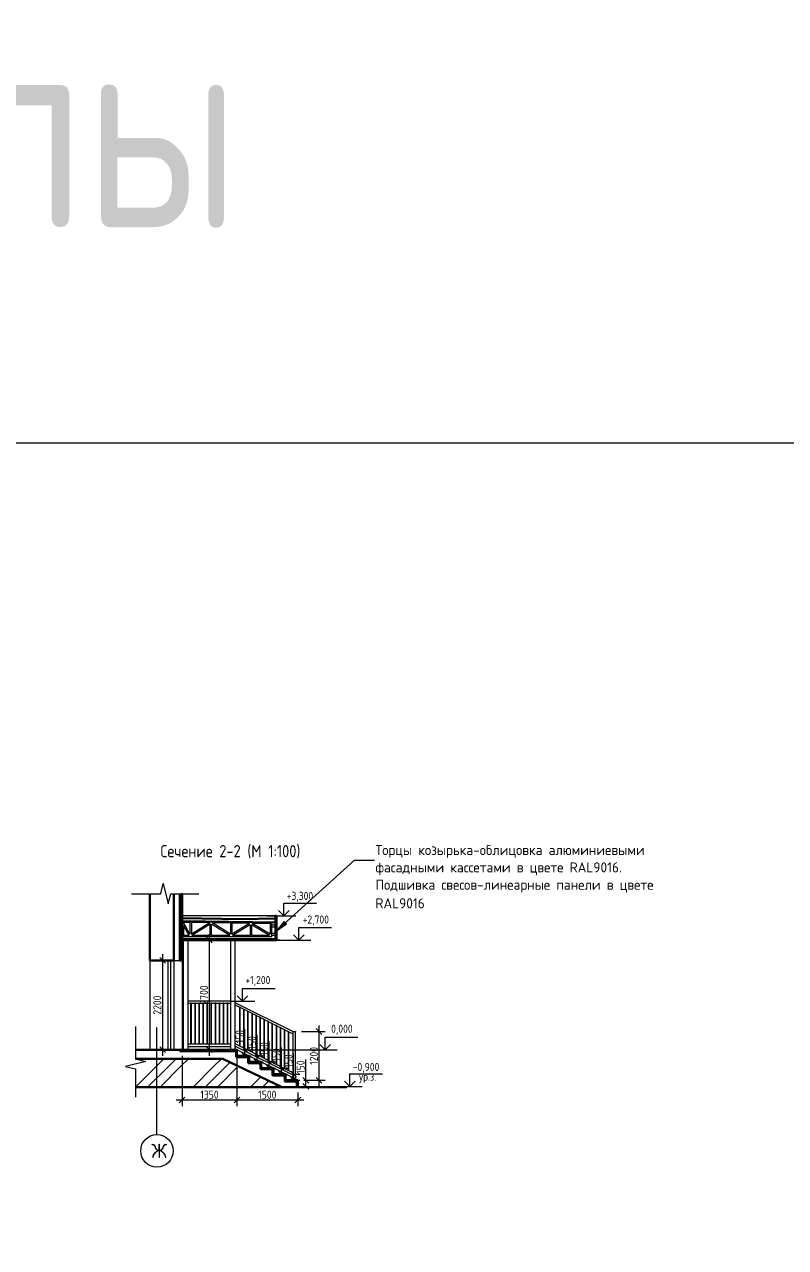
# Model space of a CAD drawing. Header units: millimetres. Extents: x 504091 to 2165846, y 135022 to 442887.
# Drawn here: x 902180 to 920926, y 311235 to 341343 of the extents above; entities that cross this region are included whole.
import ezdxf

# ---------------------------------------------------------------- set-up
doc = ezdxf.new("R2010")
doc.units = ezdxf.units.MM
doc.linetypes.add('PDF_IMPORT', pattern=[1, 0.8, -0.2])
doc.layers.get('Defpoints').update_dxf_attribs({"color": 255})
for name, color, linetype, lineweight in [('+АР_Вспомогательная', 7, 'Continuous', 9), ('Аннотация', 7, 'Continuous', 9), ('Перегородки', 6, 'Continuous', 30), ('размеры', 7, 'Continuous', 9), ('Размеры КР', 164, 'Continuous', 9), ('Стены несущие', 7, 'Continuous', 30), ('Стены отделка', 7, 'Continuous', 30), ('Узлы', 7, 'Continuous', 18)]:
    doc.layers.add(name, color=color, linetype=linetype, lineweight=lineweight)
for name, color, linetype in [('PDF _Аннотация', 7, 'Continuous'), ('PDF _Линии', 7, 'Continuous'), ('PDF _Оси', 7, 'Continuous'), ('PDF _Отметки', 7, 'Continuous'), ('PDF _Текст', 7, 'Continuous'), ('Штриховка', 252, 'Continuous')]:
    doc.layers.add(name, color=color, linetype=linetype)
doc.layers.add('PDF _Обобщенные модели', color=7, linetype='Continuous', true_color=0xb5bcbf)
doc.layers.add('PDF _Ограждение', color=7, linetype='Continuous', true_color=0x7f7f7f)
doc.layers.add('Линии', color=7, linetype='Continuous', lineweight=9, true_color=0x00a600)
doc.styles.add('GOST Common_1', font='GOST_Common.ttf', dxfattribs={"width": 0.9, "height": 250})
doc.styles.add('GOST Common_6', font='GOST_Common.ttf', dxfattribs={"width": 0.9, "height": 200})
doc.styles.add('PDF GOST Common', font='GOST_Common.ttf')
doc.styles.add('ГОСТ 2.304', font='CS_Gost2304.shx')
doc.dimstyles.new('ADSK_Основной_2_5_мм_Округление_до_10_мм', dxfattribs={"dimscale": 304.8, "dimtxt": 251.428749, "dimasz": 0.463911, "dimexe": 0.492126, "dimexo": 0.492126, "dimgap": 0.098425, "dimtad": 1, "dimdec": 0, "dimrnd": 10, "dimdsep": 46, "dimtxsty": 'GOST Common_1', "dimblk1": 'OBLIQUE', "dimblk2": 'OBLIQUE', "dimsah": 1, "dimcen": 0.09, "dimdle": 0.492126, "dimazin": 2, "dimtfac": 1, "dimtdec": 4, "dimtix": 1, "dimtmove": 0, "dimatfit": 3, "dimfxl": 0, "dimtvp": 1, "dimtolj": 1, "dimtzin": 0, "dimlwd": 20, "dimlwe": 20, "dimarcsym": 0})

# ---------------------------------------------------------------- blocks, each defined once
blk = doc.blocks.new('_Oblique')
at = {"color": 0, "linetype": 'ByBlock', "lineweight": -2}
blk.add_line((-0.5, -0.5), (0.5, 0.5), dxfattribs=at)
blk = doc.blocks.new('*D1069')
at = {"layer": 'Defpoints', "color": 0, "lineweight": 20, "transparency": 16777216}
for p in [(905679, 318303), (905582, 316103), (905679, 316103)]:
    blk.add_point(p, dxfattribs=at)
at = {"layer": 'размеры', "color": 0, "transparency": 16777216}
for p, q in [((905529, 318303), (905432, 318303)), ((905582, 318453), (905582, 315953)), ((905529, 316103), (905432, 316103))]:
    blk.add_line(p, q, dxfattribs=at)
at = {"layer": 'размеры', "color": 0, "transparency": 16777216, "xscale": 141.4, "yscale": 141.4, "zscale": 141.4}
for p, rotation in [((905582, 318303), 90), ((905582, 316103), 270)]:
    blk.add_blockref('_Oblique', p, dxfattribs=dict(at, rotation=rotation))
at = {"layer": 'размеры', "color": 0, "lineweight": 20, "transparency": 16777216, "insert": (905452, 317203), "char_height": 200, "attachment_point": 5, "rotation": 90, "style": 'GOST Common_6'}
blk.add_mtext('\\A1;2200', dxfattribs=at)
blk = doc.blocks.new('*D1070')
at = {"layer": 'Defpoints', "color": 0, "lineweight": 20, "transparency": 16777216}
for p in [(906838, 318803), (906731, 316103), (906804, 316103)]:
    blk.add_point(p, dxfattribs=at)
at = {"layer": 'размеры', "color": 0, "transparency": 16777216}
for p, q in [((906731, 318953), (906731, 315953)), ((906688, 318803), (906581, 318803)), ((906654, 316103), (906581, 316103))]:
    blk.add_line(p, q, dxfattribs=at)
at = {"layer": 'размеры', "color": 0, "transparency": 16777216, "xscale": 141.4, "yscale": 141.4, "zscale": 141.4}
for p, rotation in [((906731, 318803), 90), ((906731, 316103), 270)]:
    blk.add_blockref('_Oblique', p, dxfattribs=dict(at, rotation=rotation))
at = {"layer": 'размеры', "color": 0, "lineweight": 20, "transparency": 16777216, "insert": (906601, 317453), "char_height": 200, "attachment_point": 5, "rotation": 90, "style": 'GOST Common_6'}
blk.add_mtext('\\A1;2700', dxfattribs=at)
blk = doc.blocks.new('*D1071')
at = {"layer": 'Defpoints', "color": 0, "lineweight": 20, "transparency": 16777216}
for p in [(908857, 316553), (909438, 316553), (908913, 315353)]:
    blk.add_point(p, dxfattribs=at)
at = {"layer": 'размеры', "color": 0, "transparency": 16777216}
for p, q in [((909007, 316553), (909588, 316553)), ((909438, 315203), (909438, 316703)), ((909063, 315353), (909588, 315353))]:
    blk.add_line(p, q, dxfattribs=at)
at = {"layer": 'размеры', "color": 0, "transparency": 16777216, "xscale": 141.4, "yscale": 141.4, "zscale": 141.4}
for p, rotation in [((909438, 316553), 90), ((909438, 315353), 270)]:
    blk.add_blockref('_Oblique', p, dxfattribs=dict(at, rotation=rotation))
at = {"layer": 'размеры', "color": 0, "lineweight": 20, "transparency": 16777216, "insert": (909308, 315953), "char_height": 200, "attachment_point": 5, "rotation": 90, "style": 'GOST Common_6'}
blk.add_mtext('\\A1;1200', dxfattribs=at)
blk = doc.blocks.new('*D1083')
at = {"layer": 'Defpoints', "color": 0, "lineweight": 20, "transparency": 16777216}
for p in [(907413, 316103), (907413, 315953), (907611, 315953)]:
    blk.add_point(p, dxfattribs=at)
at = {"layer": 'размеры', "color": 0, "transparency": 16777216}
for p, q in [((907611, 316103), (907611, 316610)), ((907611, 315953), (907611, 316253)), ((907563, 316103), (907761, 316103)), ((907563, 315953), (907761, 315953))]:
    blk.add_line(p, q, dxfattribs=at)
at = {"layer": 'размеры', "color": 0, "transparency": 16777216, "xscale": 141.4, "yscale": 141.4, "zscale": 141.4}
for p, rotation in [((907611, 316103), 90), ((907611, 315953), 270)]:
    blk.add_blockref('_Oblique', p, dxfattribs=dict(at, rotation=rotation))
at = {"layer": 'размеры', "color": 0, "lineweight": 20, "transparency": 16777216, "insert": (907481, 316427), "char_height": 200, "attachment_point": 5, "rotation": 90, "style": 'GOST Common_6'}
blk.add_mtext('\\A1;150', dxfattribs=at)
blk = doc.blocks.new('*D1050')
at = {"layer": 'Defpoints', "color": 0, "lineweight": 20, "transparency": 16777216}
for p in [(907713, 315953), (907713, 315803), (907911, 315803)]:
    blk.add_point(p, dxfattribs=at)
at = {"layer": 'размеры', "color": 0, "transparency": 16777216}
for p, q in [((907911, 315953), (907911, 316460)), ((907863, 315953), (908061, 315953)), ((907911, 315803), (907911, 316103)), ((907863, 315803), (908061, 315803))]:
    blk.add_line(p, q, dxfattribs=at)
at = {"layer": 'размеры', "color": 0, "transparency": 16777216, "xscale": 141.4, "yscale": 141.4, "zscale": 141.4}
for p, rotation in [((907911, 315953), 90), ((907911, 315803), 270)]:
    blk.add_blockref('_Oblique', p, dxfattribs=dict(at, rotation=rotation))
at = {"layer": 'размеры', "color": 0, "lineweight": 20, "transparency": 16777216, "insert": (907781, 316277), "char_height": 200, "attachment_point": 5, "rotation": 90, "style": 'GOST Common_6'}
blk.add_mtext('\\A1;150', dxfattribs=at)
blk = doc.blocks.new('*D1051')
at = {"layer": 'Defpoints', "color": 0, "lineweight": 20, "transparency": 16777216}
for p in [(908013, 315803), (908013, 315653), (908211, 315653)]:
    blk.add_point(p, dxfattribs=at)
at = {"layer": 'размеры', "color": 0, "transparency": 16777216}
for p, q in [((908211, 315803), (908211, 316310)), ((908211, 315653), (908211, 315953)), ((908163, 315803), (908361, 315803)), ((908163, 315653), (908361, 315653))]:
    blk.add_line(p, q, dxfattribs=at)
at = {"layer": 'размеры', "color": 0, "transparency": 16777216, "xscale": 141.4, "yscale": 141.4, "zscale": 141.4}
for p, rotation in [((908211, 315803), 90), ((908211, 315653), 270)]:
    blk.add_blockref('_Oblique', p, dxfattribs=dict(at, rotation=rotation))
at = {"layer": 'размеры', "color": 0, "lineweight": 20, "transparency": 16777216, "insert": (908081, 316127), "char_height": 200, "attachment_point": 5, "rotation": 90, "style": 'GOST Common_6'}
blk.add_mtext('\\A1;150', dxfattribs=at)
blk = doc.blocks.new('*D1052')
at = {"layer": 'Defpoints', "color": 0, "lineweight": 20, "transparency": 16777216}
for p in [(908313, 315653), (908313, 315503), (908511, 315503)]:
    blk.add_point(p, dxfattribs=at)
at = {"layer": 'размеры', "color": 0, "transparency": 16777216}
for p, q in [((908511, 315653), (908511, 316160)), ((908463, 315653), (908661, 315653)), ((908511, 315503), (908511, 315803)), ((908463, 315503), (908661, 315503))]:
    blk.add_line(p, q, dxfattribs=at)
at = {"layer": 'размеры', "color": 0, "transparency": 16777216, "xscale": 141.4, "yscale": 141.4, "zscale": 141.4}
for p, rotation in [((908511, 315653), 90), ((908511, 315503), 270)]:
    blk.add_blockref('_Oblique', p, dxfattribs=dict(at, rotation=rotation))
at = {"layer": 'размеры', "color": 0, "lineweight": 20, "transparency": 16777216, "insert": (908381, 315977), "char_height": 200, "attachment_point": 5, "rotation": 90, "style": 'GOST Common_6'}
blk.add_mtext('\\A1;150', dxfattribs=at)
blk = doc.blocks.new('*D1053')
at = {"layer": 'Defpoints', "color": 0, "lineweight": 20, "transparency": 16777216}
for p in [(908613, 315503), (908613, 315353), (908811, 315353)]:
    blk.add_point(p, dxfattribs=at)
at = {"layer": 'размеры', "color": 0, "transparency": 16777216}
for p, q in [((908811, 315503), (908811, 316010)), ((908811, 315353), (908811, 315653)), ((908763, 315503), (908961, 315503)), ((908763, 315353), (908961, 315353))]:
    blk.add_line(p, q, dxfattribs=at)
at = {"layer": 'размеры', "color": 0, "transparency": 16777216, "xscale": 141.4, "yscale": 141.4, "zscale": 141.4}
for p, rotation in [((908811, 315503), 90), ((908811, 315353), 270)]:
    blk.add_blockref('_Oblique', p, dxfattribs=dict(at, rotation=rotation))
at = {"layer": 'размеры', "color": 0, "lineweight": 20, "transparency": 16777216, "insert": (908681, 315827), "char_height": 200, "attachment_point": 5, "rotation": 90, "style": 'GOST Common_6'}
blk.add_mtext('\\A1;150', dxfattribs=at)
blk = doc.blocks.new('*D1054')
at = {"layer": 'Defpoints', "color": 0, "lineweight": 20, "transparency": 16777216}
for p in [(908913, 315353), (908913, 315203), (909111, 315203)]:
    blk.add_point(p, dxfattribs=at)
at = {"layer": 'размеры', "color": 0, "transparency": 16777216}
for p, q in [((909111, 315353), (909111, 315860)), ((909063, 315353), (909261, 315353)), ((909111, 315203), (909111, 315503)), ((909063, 315203), (909261, 315203))]:
    blk.add_line(p, q, dxfattribs=at)
at = {"layer": 'размеры', "color": 0, "transparency": 16777216, "xscale": 141.4, "yscale": 141.4, "zscale": 141.4}
for p, rotation in [((909111, 315353), 90), ((909111, 315203), 270)]:
    blk.add_blockref('_Oblique', p, dxfattribs=dict(at, rotation=rotation))
at = {"layer": 'размеры', "color": 0, "lineweight": 20, "transparency": 16777216, "insert": (908981, 315677), "char_height": 200, "attachment_point": 5, "rotation": 90, "style": 'GOST Common_6'}
blk.add_mtext('\\A1;150', dxfattribs=at)
blk = doc.blocks.new('*D1084')
at = {"layer": 'Defpoints', "color": 0, "lineweight": 20, "transparency": 16777216}
for p in [(906063, 316103), (907413, 316103), (907413, 314868)]:
    blk.add_point(p, dxfattribs=at)
at = {"layer": 'размеры', "color": 0, "transparency": 16777216}
for p, q in [((906063, 315953), (906063, 314718)), ((907413, 315953), (907413, 314718)), ((905913, 314868), (907563, 314868))]:
    blk.add_line(p, q, dxfattribs=at)
at = {"layer": 'размеры', "color": 0, "transparency": 16777216, "xscale": 141.4, "yscale": 141.4, "zscale": 141.4, "rotation": 180}
blk.add_blockref('_Oblique', (906063, 314868), dxfattribs=at)
at = {"layer": 'размеры', "color": 0, "transparency": 16777216, "xscale": 141.4, "yscale": 141.4, "zscale": 141.4}
blk.add_blockref('_Oblique', (907413, 314868), dxfattribs=at)
at = {"layer": 'размеры', "color": 0, "lineweight": 20, "transparency": 16777216, "insert": (906738, 314998), "char_height": 200, "attachment_point": 5, "style": 'GOST Common_6'}
blk.add_mtext('\\A1;1350', dxfattribs=at)
blk = doc.blocks.new('*D1055')
at = {"layer": 'Defpoints', "color": 0, "lineweight": 20, "transparency": 16777216}
for p in [(907413, 316103), (908913, 315203), (908913, 314868)]:
    blk.add_point(p, dxfattribs=at)
at = {"layer": 'размеры', "color": 0, "transparency": 16777216}
for p, q in [((907413, 315953), (907413, 314718)), ((908913, 315053), (908913, 314718)), ((907263, 314868), (909063, 314868))]:
    blk.add_line(p, q, dxfattribs=at)
at = {"layer": 'размеры', "color": 0, "transparency": 16777216, "xscale": 141.4, "yscale": 141.4, "zscale": 141.4, "rotation": 180}
blk.add_blockref('_Oblique', (907413, 314868), dxfattribs=at)
at = {"layer": 'размеры', "color": 0, "transparency": 16777216, "xscale": 141.4, "yscale": 141.4, "zscale": 141.4}
blk.add_blockref('_Oblique', (908913, 314868), dxfattribs=at)
at = {"layer": 'размеры', "color": 0, "lineweight": 20, "transparency": 16777216, "insert": (908163, 314998), "char_height": 200, "attachment_point": 5, "style": 'GOST Common_6'}
blk.add_mtext('\\A1;1500', dxfattribs=at)

msp = doc.modelspace()

# ---------------------------------------------------------------- hatches: boundary and pattern name
at = {"layer": 'PDF _Аннотация', "transparency": 33554687}
msp.add_hatch(color=256, dxfattribs=at).paths.add_polyline_path([(908634.1262, 319204.9027), (908580.7653, 319263.2545), (908565.9519, 319247.559), (908385.4845, 319030.9484)])
at = {"layer": 'Узлы', "lineweight": 5}
h = msp.add_hatch(dxfattribs=at)
h.set_pattern_fill('GOST_GROUND', color=256, scale=100)
h.set_pattern_definition([(45, (793700.7, 307202.7), (1414.2136, 0), [2000]), (45, (794000.7, 307202.7), (1414.2136, 0), [2000]), (45, (794300.7, 307202.7), (1414.2136, 0), [2000])])
h.paths.add_polyline_path([(907067.4736, 315882.5407), (904919.4179, 315880.5223), (905169.4179, 315818.0223), (904669.4179, 315693.0223), (904919.4179, 315630.5223), (904917.3723, 315213.0268), (908485.0886, 315204.2116)])
at = {"layer": 'Штриховка'}
h = msp.add_hatch(dxfattribs=at)
h.set_pattern_fill('FP_2', color=252, style=0, pattern_type=2)
h.set_pattern_definition([(0, (909926.89, 324402.54), (406.4, 101.6), [33.528, -271.272, 33.528, -271.272, -1625.6]), (0, (909926.89, 324402.54), (406.4, 101.6), [-609.6, 33.528, -576.072, 33.528, -271.272, -711.2]), (0, (909926.89, 324402.54), (406.4, 101.6), [-1524, 33.528, -169.672, 33.528, -474.472]), (120, (910079.29, 324453.34), (-291.1882, 301.1527), [33.528, -271.272, 33.528, -271.272, -1625.6]), (120, (910079.29, 324453.34), (-291.1882, 301.1527), [-609.6, 33.528, -576.072, 33.528, -271.272, -711.2]), (120, (910079.29, 324453.34), (-291.1882, 301.1527), [-1524, 33.528, -169.672, 33.528, -474.472]), (240, (910130.09, 324656.54), (-115.2118, -402.7527), [33.528, -271.272, 33.528, -271.272, -1625.6]), (240, (910130.09, 324656.54), (-115.2118, -402.7527), [-609.6, 33.528, -576.072, 33.528, -271.272, -711.2]), (240, (910130.09, 324656.54), (-115.2118, -402.7527), [-1524, 33.528, -169.672, 33.528, -474.472])])
h.paths.add_polyline_path([(906028.1061, 318302.5407), (906028.1061, 319942.3565), (906043.1061, 319942.3565), (906043.1061, 318302.5407)])

# ---------------------------------------------------------------- linework, layer by layer
at = {"layer": '+АР_Вспомогательная', "color": 7, "linetype": 'Continuous', "ltscale": 50}
for points in [[(904813.0443, 319942.3565), (905535.7568, 319942.3565), (905598.2568, 320192.3565), (905723.2568, 319692.3565), (905785.7568, 319942.3565), (906475.6907, 319942.3565)], [(904919.4179, 316672.3764), (904919.4179, 315880.5223), (905169.4179, 315818.0223), (904669.4179, 315693.0223), (904919.4179, 315630.5223), (904916.0133, 314935.6523)]]:
    msp.add_lwpolyline(points, dxfattribs=at)
at = {"lineweight": 9}
msp.add_line((905788.1061, 316102.5407), (905788.1061, 318305.5407), dxfattribs=at)
at = {"layer": 'PDF _Аннотация', "lineweight": 9}
msp.add_lwpolyline([(908386.8068, 319032.9605), (910310.6948, 320769.34), (910799.9339, 320772.3581)], dxfattribs=at)
at = {"layer": 'PDF _Аннотация', "lineweight": 20}
for points in [[(908564.927, 319403.9734), (908433.7295, 319535.171)], [(908696.1246, 319535.171), (908564.927, 319403.9734), (908564.927, 319713.5996), (909370.4799, 319713.5996)], [(908264.412, 319403.9734), (908865.4421, 319403.9734)], [(908934.9293, 318802.9434), (908803.7317, 318934.1409)], [(909066.1268, 318934.1409), (908934.9293, 318802.9434), (908934.9293, 319112.5696), (909740.4822, 319112.5696)], [(908636.5305, 318802.9434), (909233.328, 318802.9434)], [(907553.6211, 317302.5407), (907422.4235, 317433.7383)], [(907684.8186, 317433.7383), (907553.6211, 317302.5407), (907553.6211, 317612.1669), (908359.174, 317612.1669)], [(907253.1061, 317302.5407), (907854.1361, 317302.5407)], [(909584.6343, 316102.5407), (909453.4367, 316233.7383)], [(909715.8318, 316233.7383), (909584.6343, 316102.5407), (909584.6343, 316412.1669), (910390.1872, 316412.1669)], [(909284.1193, 316102.5407), (909885.1493, 316102.5407)], [(910194.1296, 315200.9956), (910062.932, 315332.1932)], [(910325.3271, 315332.1932), (910194.1296, 315200.9956), (910194.1296, 315510.6218), (910999.6825, 315510.6218)], [(909893.6145, 315200.9956), (910494.6446, 315200.9956)]]:
    msp.add_lwpolyline(points, dxfattribs=at)
at = {"layer": 'PDF _Аннотация', "lineweight": 9}
msp.add_lwpolyline([(908385.4845, 319030.9484), (908634.1262, 319204.9027), (908580.7653, 319263.2545)], close=True, dxfattribs=at)
at = {"layer": 'PDF _Линии', "lineweight": 30}
for p, q in [((906008.1061, 318302.5407), (906008.1061, 319942.3565)), ((906028.1061, 319942.3565), (906028.1061, 318302.5407)), ((906043.1061, 319942.3565), (906043.1061, 318302.5407)), ((906052.1061, 319942.3565), (906052.1061, 318302.5407)), ((906008.1061, 318302.5407), (906063.1061, 318302.5407)), ((907067.4736, 315882.5407), (904919.4179, 315882.5407)), ((906008.1061, 316102.5407), (906008.1061, 316072.5407)), ((906008.1061, 316072.5407), (907393.1061, 316072.5407)), ((907067.4736, 315882.5407), (908525.4086, 315184.0652)), ((907393.1061, 316072.5407), (907393.1061, 315922.5407)), ((907393.1061, 315922.5407), (907693.1061, 315922.5407)), ((907693.1061, 315922.5407), (907693.1061, 315772.5407)), ((907693.1061, 315772.5407), (907993.1061, 315772.5407)), ((907993.1061, 315772.5407), (907993.1061, 315622.5407)), ((907993.1061, 315622.5407), (908293.1061, 315622.5407)), ((908293.1061, 315622.5407), (908293.1061, 315472.5407)), ((908293.1061, 315472.5407), (908593.1061, 315472.5407)), ((908593.1061, 315472.5407), (908593.1061, 315322.5407)), ((908593.1061, 315322.5407), (908893.1061, 315322.5407)), ((908893.1061, 315322.5407), (908893.0986, 315200.9439))]:
    msp.add_line(p, q, dxfattribs=at)
msp.add_lwpolyline([(906063.1061, 318302.5407), (906063.1061, 319942.3565)], close=True, dxfattribs=at)
for points in [[(906063.1061, 318802.9434), (908386.8068, 318802.9434), (908386.8068, 319403.9734)], [(905830.3127, 316102.5407), (907413.1061, 316102.5407)], [(907113.1061, 316102.5407), (907413.1061, 316102.5407), (907413.1061, 315952.5407), (907713.1061, 315952.5407), (907713.1061, 315802.5407), (908013.1061, 315802.5407), (908013.1061, 315652.5407), (908313.1061, 315652.5407), (908313.1061, 315502.5407), (908613.1061, 315502.5407), (908613.1061, 315352.5407), (908913.1061, 315352.5407), (908913.1061, 315202.5407)], [(910122.1753, 315184.0652), (908675.4086, 315184.0652), (904917.2304, 315184.0652)]]:
    msp.add_lwpolyline(points, dxfattribs=at)
at = {"layer": 'PDF _Линии', "lineweight": 9}
for points in [[(908386.8068, 319403.9734), (906063.1061, 319403.9734)], [(908471.4589, 318802.9434), (908010.1048, 318802.9434)]]:
    msp.add_lwpolyline(points, dxfattribs=at)
at = {"layer": 'PDF _Линии', "lineweight": 30, "ltscale": 96.897667}
msp.add_lwpolyline([(904919.4179, 316102.5407), (905728.7302, 316102.5407)], dxfattribs=at)
at = {"layer": 'PDF _Обобщенные модели', "color": 254, "lineweight": 0, "true_color": 0xdbdfe8}
for points in [[(907337.1205, 317300.3682), (907337.1205, 317300.3682), (907337.1205, 317300.3682)], [(907337.1205, 316229.5189), (907337.1205, 316229.5189), (907337.1205, 316229.5189)]]:
    msp.add_lwpolyline(points, close=True, dxfattribs=at)
at = {"layer": 'PDF _Ограждение', "color": 7, "lineweight": 9}
for p, q in [((906063.1061, 318302.5407), (906063.1061, 316102.5407)), ((908913.1061, 315352.5407), (907413.1061, 316102.5407)), ((908774.5647, 315429.8056), (908770.4113, 315423.8881)), ((908880.3598, 315376.9138), (908774.5647, 315429.8056)), ((908880.3598, 315376.9138), (908882.1555, 315368.016))]:
    msp.add_line(p, q, dxfattribs=at)
for points in [[(906093.1061, 318802.9435), (906093.1061, 316106.7735)], [(906213.1061, 316106.7732), (906213.1061, 318802.9432)], [(907253.1061, 318802.9435), (907253.1061, 316106.7735)], [(907373.1061, 316106.7733), (907373.1061, 318802.9434)], [(907253.1061, 317302.5407), (906213.1061, 317302.5407)], [(906213.1061, 317251.7494), (907253.1061, 317251.7494)], [(908793.617, 316552.5407), (907373.1061, 317262.7683)], [(907373.1061, 317206.5957), (908793.1045, 316497.5192)], [(908793.617, 316552.5407), (908793.617, 315420.2805)], [(908857.1061, 315388.5394), (908857.1061, 316552.5407)], [(907253.1061, 316238.332), (906213.1061, 316238.332)], [(906213.1061, 316187.5407), (907253.1061, 316187.5407)], [(908794.1294, 315538.6127), (907373.1061, 316249.1559)], [(907373.1061, 316192.9174), (908793.617, 315483.5912)], [(906073.1061, 316102.5406), (906073.1061, 316106.7732), (906233.1061, 316106.7732), (906233.1061, 316102.5406)], [(907233.1061, 316102.5406), (907233.1061, 316106.7732), (907393.1061, 316106.7732), (907393.1061, 316102.5406)]]:
    msp.add_lwpolyline(points, dxfattribs=at)
at = {"layer": 'PDF _Ограждение', "color": 7, "lineweight": 9, "ltscale": 4.360183}
for points in [[(906290.964, 316238.332), (906290.964, 317251.7494), (906274.0476, 317251.7494), (906274.0476, 316238.332)], [(906390.978, 316238.332), (906390.964, 317251.7494), (906374.0476, 317251.7494), (906374.0476, 316238.332)], [(906490.978, 316238.332), (906490.964, 317251.7494), (906474.0476, 317251.7494), (906474.0476, 316238.332)], [(906590.964, 316238.332), (906590.964, 317251.7494), (906574.0476, 317251.7494), (906574.0476, 316238.332)], [(906690.964, 316238.332), (906690.964, 317251.7494), (906674.0476, 317251.7494), (906674.0476, 316238.332)], [(906790.978, 316238.332), (906790.964, 317251.7494), (906774.0476, 317251.7494), (906774.0476, 316238.332)], [(906890.978, 316238.332), (906890.964, 317251.7494), (906874.0476, 317251.7494), (906874.0476, 316238.332)], [(906990.978, 316238.332), (906990.964, 317251.7494), (906974.0476, 317251.7494), (906974.0476, 316238.332)], [(907090.978, 316238.332), (907090.964, 317251.7494), (907074.0476, 317251.7494), (907074.0476, 316238.332)], [(907190.964, 316238.332), (907190.964, 317251.7494), (907174.0476, 317251.7494), (907174.0476, 316238.332)], [(907493.6574, 316188.0999), (907493.6574, 317146.4319), (907476.727, 317154.8865), (907476.727, 316196.5651)], [(907593.6639, 316138.159), (907593.6639, 317096.491), (907576.7335, 317104.9457), (907576.7335, 316146.6242)], [(907693.6376, 316088.2346), (907693.6376, 317046.5665), (907676.7072, 317055.0212), (907676.7072, 316096.6998)], [(907793.6751, 316038.2782), (907793.6751, 316996.6102), (907776.7447, 317005.0649), (907776.7447, 316046.7434)], [(907893.5957, 315988.3803), (907893.5957, 316946.7123), (907876.6653, 316955.1669), (907876.6653, 315996.8455)], [(907993.5619, 315938.4596), (907993.5619, 316896.7916), (907976.6315, 316905.2462), (907976.6315, 315946.9248)], [(908093.5641, 315888.5209), (908093.5641, 316846.8529), (908076.6337, 316855.3075), (908076.6337, 315896.9861)], [(908193.2616, 315838.7344), (908193.2616, 316797.0664), (908176.3311, 316805.521), (908176.3311, 315847.1996)], [(908293.134, 315788.8605), (908293.134, 316747.1925), (908276.2035, 316755.6471), (908276.2035, 315797.3257)], [(908393.3322, 315738.8239), (908393.3322, 316697.1559), (908376.4018, 316705.6105), (908376.4018, 315747.2891)], [(908493.7041, 315688.7006), (908493.7041, 316647.0326), (908476.7737, 316655.4872), (908476.7737, 315697.1658)], [(908593.195, 315639.0172), (908593.195, 316597.3492), (908576.2646, 316605.8039), (908576.2646, 315647.4824)], [(908693.617, 315588.8689), (908693.617, 316547.2009), (908676.6865, 316555.6555), (908676.6865, 315597.3341)]]:
    msp.add_lwpolyline(points, dxfattribs=at)
at = {"layer": 'PDF _Ограждение', "color": 7, "lineweight": 9}
msp.add_lwpolyline([(908793.617, 316552.5407), (908857.1061, 316552.5407), (908857.1061, 316544.0755), (908793.617, 316544.0755)], close=True, dxfattribs=at)
at = {"layer": 'PDF _Оси', "linetype": 'PDF_IMPORT', "lineweight": 9, "ltscale": 19.980646}
msp.add_lwpolyline([(905440.913, 314014.2916), (905440.913, 316648.5469)], dxfattribs=at)
at = {"layer": 'PDF _Оси', "lineweight": 20}
msp.add_circle((905443.0305, 313614.3147), 399.9825, dxfattribs=at)
at = {"layer": 'PDF _Отметки', "lineweight": 20}
for points in [[(908141.3156, 319403.9734), (908306.3873, 319403.9734), (908395.272, 319403.9734)], [(908162.4787, 318802.9434), (908251.3634, 318802.9434), (908932.813, 318802.9434)], [(907563.1061, 316102.5407), (908890.4869, 316102.5407), (909584.6343, 316102.5407)], [(908491.8401, 315200.8381), (909089.4194, 315200.9956), (910194.1296, 315200.9956)]]:
    msp.add_lwpolyline(points, dxfattribs=at)
at = {"layer": 'Линии', "color": 7}
for p, q in [((905268.1061, 318302.5407), (905268.1061, 316102.5407)), ((905708.1061, 318302.5407), (905708.1061, 316102.5407)), ((905858.1061, 318302.5407), (905858.1061, 316102.5407))]:
    msp.add_line(p, q, dxfattribs=at)
at = {"layer": 'Перегородки', "color": 18, "lineweight": 0, "true_color": 0x000000}
for p, q in [((906256.6289, 318948.7294), (906097.4886, 319236.6023)), ((906256.6289, 319233.7062), (906097.4886, 319236.6023)), ((906235.2113, 318916.4058), (906097.4886, 319165.5359)), ((906097.4886, 319165.5359), (906097.4886, 318916.4058)), ((906256.6289, 319233.7062), (906256.6289, 318948.7294)), ((906291.0115, 319233.7062), (906291.0115, 318947.2199)), ((906742.3377, 319225.8053), (906291.0115, 319233.7062)), ((906742.3377, 319225.8053), (906291.0115, 318947.2199)), ((906756.9896, 319194.4442), (906306.5497, 318916.4058)), ((906756.9896, 318916.4058), (906756.9896, 319194.4442)), ((906791.3722, 318916.4058), (906791.3722, 319194.4442)), ((907241.8121, 318916.4058), (906791.3722, 319194.4442)), ((907257.3503, 318947.2199), (906807.8473, 319224.6799)), ((907257.3503, 319216.8103), (906807.8473, 319224.6799)), ((907257.3503, 319216.8103), (907257.3503, 318947.2199)), ((907291.7329, 319216.8103), (907291.7329, 318946.8797)), ((907725.3888, 319208.9175), (907291.7329, 319216.8103)), ((907725.3888, 319208.9175), (907291.7329, 318946.8797)), ((907740.5197, 319177.8884), (907307.7827, 318916.4058)), ((907740.5197, 319177.8884), (907740.5197, 318916.4058)), ((907774.9023, 319208.3623), (907774.9023, 319208.0669)), ((907774.9023, 319178.1632), (907774.9023, 318916.4058)), ((908215.8008, 318916.4058), (907774.9023, 319178.1632)), ((908232.2848, 318946.6049), (907792.3898, 319207.7665)), ((908232.2848, 319199.9143), (907792.3898, 319207.7665)), ((908232.2848, 319199.9143), (908232.2848, 318946.6049)), ((908267.2629, 319234.582), (908266.6674, 318882.0233)), ((908366.8271, 319171.7686), (908267.1568, 319171.7686)), ((908266.6688, 318882.883), (906063.1061, 318882.0233)), ((906235.2113, 318916.4058), (906097.4886, 318916.4058)), ((906097.4886, 318882.0233), (906097.4886, 318881.1006)), ((906756.9896, 318916.4058), (906306.5497, 318916.4058)), ((907241.8121, 318916.4058), (906791.3722, 318916.4058)), ((907740.5197, 318916.4058), (907307.7827, 318916.4058)), ((908215.8008, 318916.4058), (907774.9023, 318916.4058)), ((908366.8271, 318916.4058), (908266.7254, 318916.4058)), ((908366.8271, 318968.3117), (908266.8131, 318968.3117)), ((908366.8271, 319119.8627), (908267.0691, 319119.8627))]:
    msp.add_line(p, q, dxfattribs=at)
at = {"layer": 'Размеры КР', "lineweight": 20}
msp.add_lwpolyline([(854806.73, 331042.6139), (926118.012, 331042.6139), (926118.012, 287507.3752), (854806.73, 287507.3752)], close=True, dxfattribs=at)
at = {"layer": 'Стены несущие'}
for p, q in [((905268.1061, 319942.3565), (905268.1061, 318302.5407)), ((905858.1061, 318302.5407), (905858.1061, 319942.3565)), ((906063.1061, 319341.2222), (907516.4704, 319316.255)), ((908366.8068, 319232.8719), (906063.1061, 319272.4469)), ((908366.8068, 319330.8628), (907516.4704, 319316.255)), ((908366.8068, 318822.9435), (908366.8068, 319403.9734)), ((908386.8068, 319403.9734), (908366.8068, 319403.9734)), ((908386.8068, 319403.9734), (908386.8068, 318802.9434)), ((908366.8068, 318822.9435), (906063.1061, 318822.9435)), ((906063.1061, 318802.9435), (908386.8068, 318802.9435)), ((905858.1061, 318302.5407), (905268.1061, 318302.5407)), ((905858.1061, 316102.5407), (905268.1061, 316102.5407))]:
    msp.add_line(p, q, dxfattribs=at)
at = {"layer": 'Стены отделка', "lineweight": 9}
for p, q in [((905858.1061, 318302.5407), (906008.1061, 318302.5407)), ((906028.1061, 316102.5407), (905858.1061, 316102.5407))]:
    msp.add_line(p, q, dxfattribs=at)

# ---------------------------------------------------------------- texts
at = {"layer": 'PDF _Текст', "attachment_point": 4}
for s, insert, char_height, style in [('Торцы козырька-облицовка алюминиевыми', (910825.1655, 320986.6757), 250.000659, 'PDF GOST Common'), ('фасадными кассетами в цвете RAL9016.', (910825.1655, 320559.1653), 250.000659, 'PDF GOST Common'), ('Подшивка свесов-линеарные панели в цвете', (910825.1655, 320131.6538), 250.000659, 'PDF GOST Common'), ('+3,300 ', (908639.2101, 319868.8685), 200, 'GOST Common_6'), ('RAL9016', (910825.1655, 319708.376), 250.00066, 'PDF GOST Common'), ('+2,700', (909033.016, 319287.0569), 200, 'GOST Common_6'), ('+1,200 ', (907623.0265, 317796.0096), 200, 'GOST Common_6'), ('0,000 ', (909734.487, 316597.4735), 200, 'GOST Common_6'), ('-0,900', (910266.4462, 315657.7137), 200, 'GOST Common_6'), ('ур.з.', (910422.3652, 315414.7513), 200, 'GOST Common_6'), ('Ж', (905306.9954, 313614.8312), 349.9992, 'PDF GOST Common')]:
    msp.add_mtext(s, dxfattribs=dict(at, insert=insert, char_height=char_height, style=style))
at = {"layer": 'Аннотация', "lineweight": 9, "insert": (905530.336, 321142.7183), "char_height": 300, "attachment_point": 1, "line_spacing_factor": 1.022766, "style": 'GOST Common_6'}
msp.add_mtext_dynamic_manual_height_columns('Сечение 2-2 (М 1:100)', width=26195.080764, gutter_width=2500, heights=[5988.9934], dxfattribs=at)
at = {"layer": 'Штриховка', "color": 5, "linetype": 'Continuous', "ltscale": 100, "style": 'ГОСТ 2.304'}
msp.add_text('АР_входные группы', height=5000, dxfattribs=at).set_placement((857024.2216, 336339.556))

# ---------------------------------------------------------------- dimensions: what is measured, and where the dimension line sits
at = {"layer": 'размеры', "lineweight": 20}
for base, p1, p2, picture, middle in [((906731.2454, 316102.5407), (906838.2084, 318802.9434), (906803.5769, 316102.5407), '*D1070', (906601.2454, 317452.742)), ((905582.0027, 316102.5407), (905679.4904, 318302.5407), (905679.4904, 316102.5407), '*D1069', (905452.0027, 317202.5407)), ((909438.3765, 316552.5407), (908913.1061, 315352.5407), (908857.1061, 316552.5407), '*D1071', (909308.3765, 315952.5407))]:
    dim = msp.add_linear_dim(base=base, p1=p1, p2=p2, angle=90, dimstyle='ADSK_Основной_2_5_мм_Округление_до_10_мм', override={"dimtxt": 230, "dimpost": '<>', "dimtxsty": 'GOST Common_6', "dimfxl": 1618.654565, "dimlwd": 65535, "dimlwe": 65535}, dxfattribs=at)
    dim.commit()
    dim.dimension.update_dxf_attribs({"geometry": picture, "text_midpoint": middle})
for base, p1, p2, picture, middle in [((907610.7942, 315952.5407), (907413.1061, 316102.5407), (907413.1061, 315952.5407), '*D1083', (907610.7942, 316426.9407)), ((907910.7942, 315802.5407), (907713.1061, 315952.5407), (907713.1061, 315802.5407), '*D1050', (907910.7942, 316276.9407)), ((908210.7942, 315652.5407), (908013.1061, 315802.5407), (908013.1061, 315652.5407), '*D1051', (908210.7942, 316126.9407)), ((908510.7942, 315502.5407), (908313.1061, 315652.5407), (908313.1061, 315502.5407), '*D1052', (908510.7942, 315976.9407)), ((908810.7942, 315352.5407), (908613.1061, 315502.5407), (908613.1061, 315352.5407), '*D1053', (908810.7942, 315826.9407)), ((909110.7942, 315202.5407), (908913.1061, 315352.5407), (908913.1061, 315202.5407), '*D1054', (909110.7942, 315676.9407))]:
    dim = msp.add_linear_dim(base=base, p1=p1, p2=p2, angle=90, dimstyle='ADSK_Основной_2_5_мм_Округление_до_10_мм', override={"dimtxt": 230, "dimpost": '<>', "dimtxsty": 'GOST Common_6', "dimfxl": 1618.654565, "dimlwd": 65535, "dimlwe": 65535}, dxfattribs=at)
    dim.commit()
    dim.dimension.update_dxf_attribs({"geometry": picture, "text_midpoint": middle, "dimtype": 160})
for base, p1, p2, picture, middle in [((907413.1061, 314867.5501), (906063.1061, 316102.5407), (907413.1061, 316102.5407), '*D1084', (906738.1061, 314997.5501)), ((908913.1061, 314867.5501), (907413.1061, 316102.5407), (908913.1061, 315202.5407), '*D1055', (908163.1061, 314997.5501))]:
    dim = msp.add_linear_dim(base=base, p1=p1, p2=p2, dimstyle='ADSK_Основной_2_5_мм_Округление_до_10_мм', override={"dimtxt": 230, "dimpost": '<>', "dimtxsty": 'GOST Common_6', "dimfxl": 1618.654565, "dimlwd": 65535, "dimlwe": 65535}, dxfattribs=at)
    dim.commit()
    dim.dimension.update_dxf_attribs({"geometry": picture, "text_midpoint": middle})

doc.saveas('drawing.dxf')
